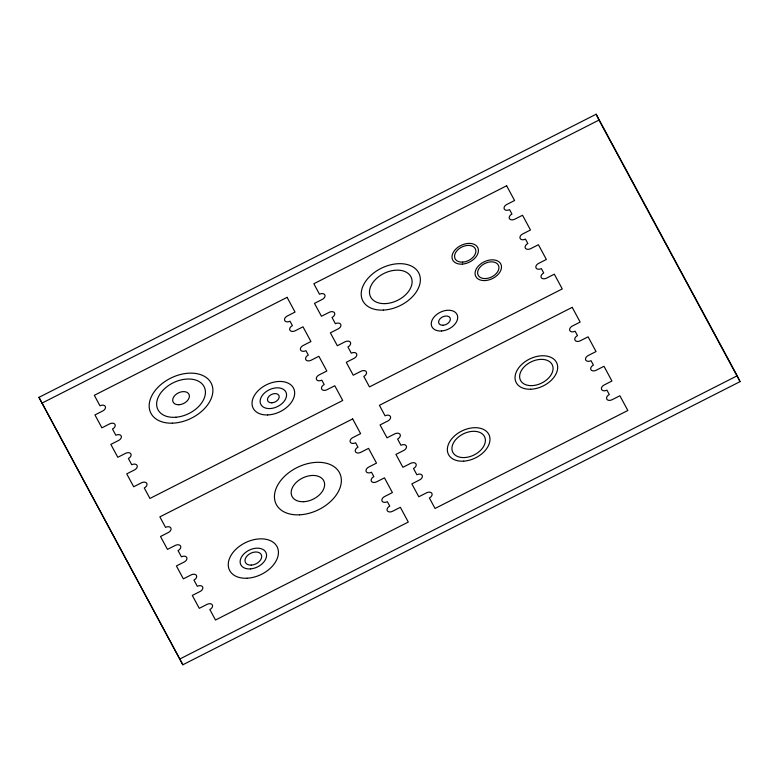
<?xml version="1.0" encoding="UTF-8"?>
<svg xmlns="http://www.w3.org/2000/svg" width="779" height="779" viewBox="0 0 779 779"><rect width="100%" height="100%" fill="white"/><g stroke="black" fill="none" stroke-linecap="round" stroke-linejoin="round"><path stroke-width="1.17" d="M38.95 397.368L596.149 114.221L737.216 375.78L740.05 381.632L182.851 664.779L38.95 397.368L182.851 664.779M41.784 403.22L598.983 120.083L740.05 381.632M180.017 658.917L737.216 375.78M596.149 114.221L598.983 120.083M287.1 297.344L94.308 395.313L99.965 405.81A4.372 2.931 -25.8 0 1 105.262 406.404A4.372 2.931 -25.8 0 1 102.75 410.961L94.95 414.925L101.903 427.827L109.703 423.854A4.372 2.931 -25.8 0 1 114.99 424.458A4.372 2.931 -25.8 0 1 112.488 429.015L115.867 435.276A4.372 2.931 -25.8 0 1 121.154 435.88A4.372 2.931 -25.8 0 1 118.642 440.437L110.842 444.4L117.795 457.292L125.594 453.329A4.372 2.931 -25.8 0 1 130.891 453.923A4.372 2.931 -25.8 0 1 128.379 458.49L131.758 464.751A4.372 2.931 -25.8 0 1 137.046 465.345A4.372 2.931 -25.8 0 1 134.533 469.903L126.734 473.866L133.696 486.768L141.496 482.795A4.372 2.931 -25.8 0 1 146.783 483.399A4.372 2.931 -25.8 0 1 144.271 487.956L149.938 498.453L342.731 400.484L334.785 385.751L326.976 389.714A4.372 2.931 -25.8 0 1 321.688 389.12A4.372 2.931 -25.8 0 1 324.2 384.563L321.815 380.142A4.372 2.931 -25.8 0 1 316.527 379.539A4.372 2.931 -25.8 0 1 319.03 374.981L326.829 371.018L318.884 356.285L311.084 360.249A4.372 2.931 -25.8 0 1 305.796 359.645A4.372 2.931 -25.8 0 1 308.309 355.088L305.923 350.667A4.372 2.931 -25.8 0 1 300.626 350.073A4.372 2.931 -25.8 0 1 303.138 345.506L310.938 341.543L302.992 326.81L295.192 330.773A4.372 2.931 -25.8 0 1 289.895 330.179A4.372 2.931 -25.8 0 1 292.407 325.622L290.022 321.201A4.372 2.931 -25.8 0 1 284.734 320.597A4.372 2.931 -25.8 0 1 287.247 316.04L295.046 312.077L287.1 297.344M506.632 185.782L313.84 283.751L319.507 294.248A4.372 2.931 -25.8 0 1 324.794 294.842A4.372 2.931 -25.8 0 1 322.282 299.409L314.482 303.372L321.445 316.264L329.244 312.301A4.372 2.931 -25.8 0 1 334.532 312.895A4.372 2.931 -25.8 0 1 332.02 317.452L335.398 323.723A4.372 2.931 -25.8 0 1 340.696 324.317A4.372 2.931 -25.8 0 1 338.183 328.874L330.384 332.837L337.336 345.73L345.136 341.767A4.372 2.931 -25.8 0 1 350.423 342.371A4.372 2.931 -25.8 0 1 347.921 346.928L351.29 353.189A4.372 2.931 -25.8 0 1 356.587 353.783A4.372 2.931 -25.8 0 1 354.075 358.35L346.275 362.313L353.228 375.205L361.028 371.242A4.372 2.931 -25.8 0 1 366.325 371.836A4.372 2.931 -25.8 0 1 363.812 376.393L369.47 386.9L562.263 288.931L554.317 274.189L546.517 278.152A4.372 2.931 -25.8 0 1 541.23 277.558A4.372 2.931 -25.8 0 1 543.732 273.001L541.356 268.58A4.372 2.931 -25.8 0 1 536.059 267.986A4.372 2.931 -25.8 0 1 538.571 263.419L546.371 259.456L538.425 244.723L530.626 248.686A4.372 2.931 -25.8 0 1 525.328 248.092A4.372 2.931 -25.8 0 1 527.841 243.525L525.455 239.104A4.372 2.931 -25.8 0 1 520.168 238.51A4.372 2.931 -25.8 0 1 522.68 233.953L530.48 229.99L522.534 215.247L514.724 219.211A4.372 2.931 -25.8 0 1 509.437 218.617A4.372 2.931 -25.8 0 1 511.949 214.059L509.563 209.639A4.372 2.931 -25.8 0 1 504.276 209.045A4.372 2.931 -25.8 0 1 506.778 204.478L514.578 200.515L506.632 185.782M352.663 418.907L159.87 516.876L165.537 527.373A4.372 2.931 -25.8 0 1 170.825 527.967A4.372 2.931 -25.8 0 1 168.313 532.534L160.513 536.497L167.466 549.39L175.265 545.427A4.372 2.931 -25.8 0 1 180.562 546.021A4.372 2.931 -25.8 0 1 178.05 550.578L181.429 556.849A4.372 2.931 -25.8 0 1 186.717 557.443A4.372 2.931 -25.8 0 1 184.204 562L176.405 565.963L183.357 578.855L191.167 574.892A4.372 2.931 -25.8 0 1 196.454 575.496A4.372 2.931 -25.8 0 1 193.942 580.053L197.321 586.314A4.372 2.931 -25.8 0 1 202.618 586.908A4.372 2.931 -25.8 0 1 200.106 591.475L192.306 595.438L199.258 608.331L207.058 604.368A4.372 2.931 -25.8 0 1 212.346 604.962A4.372 2.931 -25.8 0 1 209.843 609.529L215.501 620.026L408.293 522.057L400.348 507.314L392.548 511.287A4.372 2.931 -25.8 0 1 387.251 510.683A4.372 2.931 -25.8 0 1 389.763 506.126L387.377 501.705A4.372 2.931 -25.8 0 1 382.09 501.111A4.372 2.931 -25.8 0 1 384.602 496.544L392.402 492.581L384.456 477.848L376.647 481.812A4.372 2.931 -25.8 0 1 371.359 481.218A4.372 2.931 -25.8 0 1 373.871 476.651L371.486 472.23A4.372 2.931 -25.8 0 1 366.198 471.636A4.372 2.931 -25.8 0 1 368.701 467.079L376.5 463.115L368.555 448.373L360.755 452.346A4.372 2.931 -25.8 0 1 355.467 451.742A4.372 2.931 -25.8 0 1 357.98 447.185L355.594 442.764A4.372 2.931 -25.8 0 1 350.297 442.17A4.372 2.931 -25.8 0 1 352.809 437.603L360.609 433.64L352.663 418.907M572.205 307.345L379.412 405.314L385.069 415.811A4.372 2.931 -25.8 0 1 390.367 416.414A4.372 2.931 -25.8 0 1 387.854 420.972L380.055 424.935L387.007 437.827L394.807 433.864A4.372 2.931 -25.8 0 1 400.094 434.458A4.372 2.931 -25.8 0 1 397.592 439.025L400.961 445.286A4.372 2.931 -25.8 0 1 406.258 445.88A4.372 2.931 -25.8 0 1 403.746 450.447L395.946 454.41L402.899 467.303L410.699 463.339A4.372 2.931 -25.8 0 1 415.996 463.933A4.372 2.931 -25.8 0 1 413.483 468.491L416.862 474.752A4.372 2.931 -25.8 0 1 422.15 475.356A4.372 2.931 -25.8 0 1 419.638 479.913L411.838 483.876L418.79 496.768L426.6 492.805A4.372 2.931 -25.8 0 1 431.887 493.399A4.372 2.931 -25.8 0 1 429.375 497.966L435.042 508.463L627.835 410.494L619.889 395.761L612.08 399.724A4.372 2.931 -25.8 0 1 606.792 399.13A4.372 2.931 -25.8 0 1 609.305 394.563L606.919 390.143A4.372 2.931 -25.8 0 1 601.631 389.549A4.372 2.931 -25.8 0 1 604.134 384.992L611.934 381.028L603.988 366.286L596.188 370.249A4.372 2.931 -25.8 0 1 590.901 369.655A4.372 2.931 -25.8 0 1 593.403 365.098L591.027 360.677A4.372 2.931 -25.8 0 1 585.73 360.073A4.372 2.931 -25.8 0 1 588.242 355.516L596.042 351.553L588.096 336.82L580.297 340.783A4.372 2.931 -25.8 0 1 574.999 340.189A4.372 2.931 -25.8 0 1 577.512 335.622L575.126 331.202A4.372 2.931 -25.8 0 1 569.839 330.608A4.372 2.931 -25.8 0 1 572.351 326.05L580.151 322.078L572.205 307.345M462.375 264.11A13.983 9.358 -25.8 0 0 477.819 247.732A13.983 9.358 -25.8 0 0 455.442 249.465A13.983 9.358 -25.8 0 0 462.375 264.11M462.716 262.114A11.266 7.537 -25.8 0 0 475.433 249.027A11.266 7.537 -25.8 0 0 457.477 250.147A11.266 7.537 -25.8 0 0 462.716 262.114M485.434 280.547A13.983 9.358 -25.8 0 0 500.887 264.169A13.983 9.358 -25.8 0 0 478.51 265.902A13.983 9.358 -25.8 0 0 485.434 280.547M485.784 278.561A11.266 7.537 -25.8 0 0 498.502 265.473A11.266 7.537 -25.8 0 0 480.546 266.584A11.266 7.537 -25.8 0 0 485.784 278.561M270.508 408.537A13.983 9.358 -25.8 0 0 285.951 392.158A13.983 9.358 -25.8 0 0 263.575 393.892A13.983 9.358 -25.8 0 0 270.508 408.537M175.908 417.232A25.775 17.245 -25.8 0 0 204.254 386.968A25.775 17.245 -25.8 0 0 162.947 390.308A25.775 17.245 -25.8 0 0 175.908 417.232M267.664 414.934A22.542 15.083 -25.8 0 0 293.985 389.198A22.542 15.083 -25.8 0 0 258.375 390.464A22.542 15.083 -25.8 0 0 267.664 414.934M271.861 402.84A6.251 4.187 -25.8 0 0 279.038 395.635A6.251 4.187 -25.8 0 0 269.125 396.122A6.251 4.187 -25.8 0 0 271.861 402.84M178.946 404.729A8.842 5.92 -25.8 0 0 189.102 394.544A8.842 5.92 -25.8 0 0 175.071 395.235A8.842 5.92 -25.8 0 0 178.946 404.729M172.354 423.172A33.663 22.523 -25.8 0 0 211.927 384.875A33.663 22.523 -25.8 0 0 158.828 386.462A33.663 22.523 -25.8 0 0 172.354 423.172M299.535 514.822A35.367 23.662 -25.8 0 0 340.141 474.099A35.367 23.662 -25.8 0 0 284.014 476.845A35.367 23.662 -25.8 0 0 299.535 514.822M303.713 501.705A17.683 11.831 -25.8 0 0 324.015 481.344A17.683 11.831 -25.8 0 0 295.952 482.717A17.683 11.831 -25.8 0 0 303.713 501.705M247.07 578.232A26.525 17.751 -25.8 0 0 277.519 547.686A26.525 17.751 -25.8 0 0 235.433 549.74A26.525 17.751 -25.8 0 0 247.07 578.232M251.247 565.116A8.842 5.92 -25.8 0 0 261.403 554.93A8.842 5.92 -25.8 0 0 247.371 555.622A8.842 5.92 -25.8 0 0 251.247 565.116M250.497 568.894A13.983 9.358 -25.8 0 0 265.951 552.515A13.983 9.358 -25.8 0 0 243.574 554.249A13.983 9.358 -25.8 0 0 250.497 568.894M442.998 325.262A6.251 4.187 -25.8 0 0 450.174 318.066A6.251 4.187 -25.8 0 0 440.252 318.543A6.251 4.187 -25.8 0 0 442.998 325.262M441.625 330.968A13.983 9.358 -25.8 0 0 457.088 314.589A13.983 9.358 -25.8 0 0 434.711 316.313A13.983 9.358 -25.8 0 0 441.625 330.968M385.118 303.625A22.542 15.083 -25.8 0 0 411.429 277.889A22.542 15.083 -25.8 0 0 375.819 279.155A22.542 15.083 -25.8 0 0 385.118 303.625M383.424 310.081A31.257 20.916 -25.8 0 0 419.277 274.062A31.257 20.916 -25.8 0 0 369.665 276.526A31.257 20.916 -25.8 0 0 383.424 310.081M530.674 389.237A22.542 15.083 -25.8 0 0 556.995 363.501A22.542 15.083 -25.8 0 0 521.385 364.767A22.542 15.083 -25.8 0 0 530.674 389.237M532.174 385.615A17.683 11.831 -25.8 0 0 552.467 365.254A17.683 11.831 -25.8 0 0 524.403 366.627A17.683 11.831 -25.8 0 0 532.174 385.615M463.68 461.149A22.542 15.083 -25.8 0 0 489.115 434.974A22.542 15.083 -25.8 0 0 453.193 437.214A22.542 15.083 -25.8 0 0 463.68 461.149M464.479 457.565A17.683 11.831 -25.8 0 0 484.781 437.194A17.683 11.831 -25.8 0 0 456.718 438.567A17.683 11.831 -25.8 0 0 464.479 457.565"/></g></svg>
